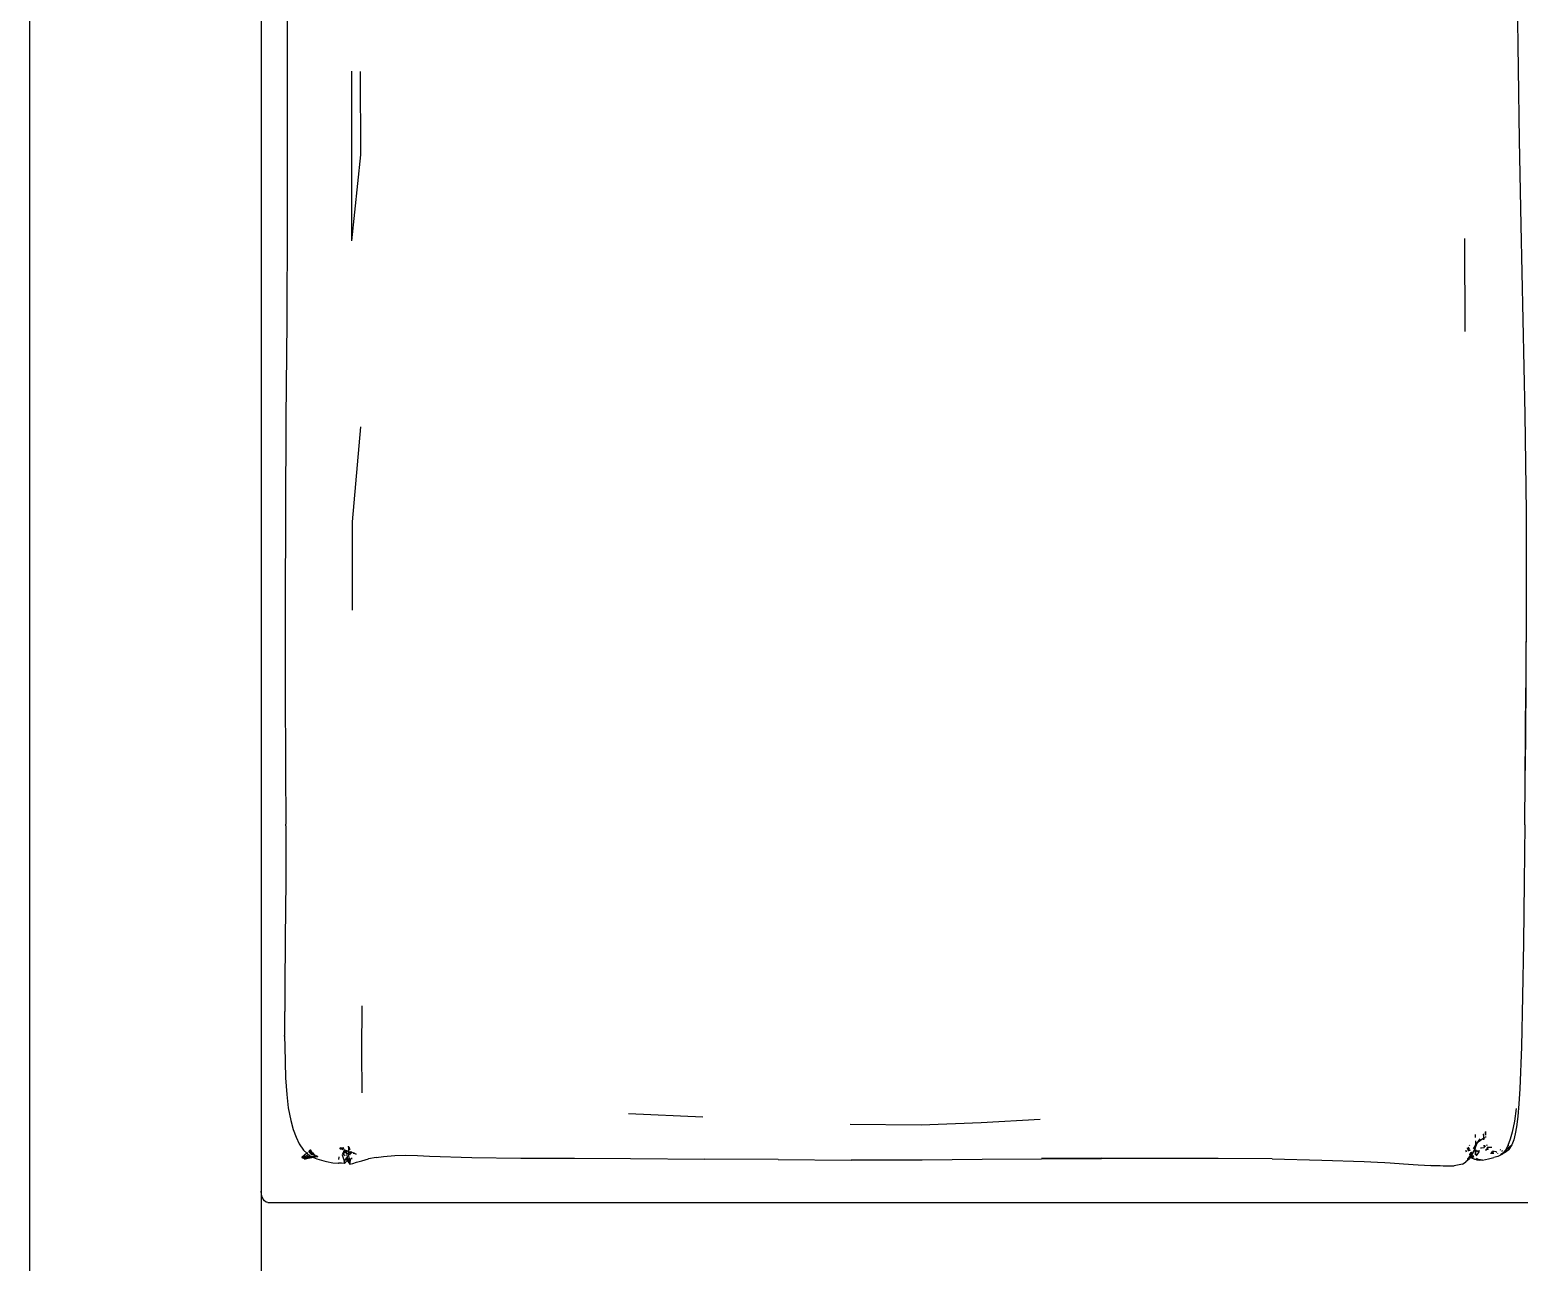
# Model space of a CAD drawing. Header units: millimetres. Extents: x -41292 to 298682, y -22072 to 33155.
# Drawn here: x 25145 to 26438, y -10591 to -9526 of the extents above; entities that cross this region are included whole.
import ezdxf

# ---------------------------------------------------------------- set-up
doc = ezdxf.new("R2010")
doc.units = ezdxf.units.MM
doc.layers.add('벽1', color=2, linetype='Continuous')

# ---------------------------------------------------------------- blocks, each defined once
blk = doc.blocks.new('rmfnasesx')
for p, q in [((52607.9, 1923), (52607.9, 7213)), ((52807.9, 7003.3), (52807.9, 4982.7)), ((52830.1, 6035.1), (52830.3, 5894.4)), ((53892.9, 6027), (53895, 5890.8)), ((52885.8, 5950.3), (52885.9, 5803.7)), ((52893.2, 5950.1), (52893.6, 5878.1)), ((52830.3, 5894.4), (52830.2, 5818.4)), ((53895, 5890.8), (53896.3, 5817.2)), ((52893.6, 5878.1), (52885.9, 5803.7)), ((52830.2, 5818.4), (52829.8, 5736)), ((53896.3, 5817.2), (53899.7, 5653.6)), ((53847.6, 5805.9), (53847.9, 5725.3)), ((52829.8, 5733.8), (52829.2, 5650.7)), ((52829.8, 5736), (52829.8, 5733.8)), ((52829.2, 5650.7), (52828.7, 5567.4)), ((52893.5, 5643.1), (52886.3, 5561.1)), ((53899.7, 5653.6), (53900.8, 5569.7)), ((52828.7, 5567.4), (52828.5, 5491.6)), ((53900.8, 5569.7), (53901, 5492.5)), ((52886.3, 5561.1), (52886.4, 5484.7)), ((52828.5, 5491.6), (52828.6, 5418.5)), ((53900.8, 5494.8), (53900.6, 5421)), ((53901, 5492.5), (53900.6, 5421)), ((53900.6, 5421), (53900.6, 5420.4)), ((52828.6, 5418.5), (52828.9, 5347.6)), ((53899.8, 5299.2), (53900.6, 5417.6)), ((53900.6, 5417.6), (53900, 5346)), ((53900.6, 5420.4), (53900.6, 5417.7)), ((53900.6, 5417.7), (53900.6, 5417.6)), ((52828.9, 5347.6), (52829.2, 5299.8)), ((52829.2, 5298.3), (52829.1, 5250.8)), ((52829.2, 5299), (52829.2, 5299.8)), ((52829.2, 5298.3), (52829.2, 5299)), ((53899.8, 5299.2), (53899.3, 5249.7)), ((52829.1, 5250.8), (52828.6, 5201.1)), ((53899.3, 5249.7), (53898.7, 5197.2)), ((52828.6, 5201.1), (52828.1, 5158.2)), ((53898.7, 5197.2), (53897.9, 5151.2)), ((52828.3, 5158.8), (52828, 5117.1)), ((52828.1, 5158.2), (52828, 5117.1)), ((53897.9, 5151.2), (53896.9, 5107.4)), ((52894.7, 5142.7), (52894.5, 5103.9)), ((52828, 5116.7), (52828, 5117.1)), ((52828, 5116.7), (52828.2, 5107.6)), ((52828.2, 5107.6), (52828.8, 5080.5)), ((52894.5, 5103.9), (52894.7, 5067.6)), ((53896.9, 5107.4), (53895.5, 5071.1)), ((52828.8, 5081.1), (52828.8, 5080.7)), ((52828.8, 5080.5), (52829.8, 5066.1)), ((52829.8, 5066.1), (52831.2, 5054.6)), ((53895.5, 5071.1), (53894.7, 5058)), ((52831.2, 5054.6), (52833.3, 5043.6)), ((53125.1, 5049.8), (53189.3, 5046.8)), ((53892.2, 5054.1), (53890.8, 5043.1)), ((53893.8, 5047.3), (53892.6, 5038.2)), ((53894.7, 5058), (53893.8, 5047.3)), ((52833.3, 5043.6), (52835.4, 5036.1)), ((52835.4, 5036.1), (52837.9, 5029.3)), ((53316.7, 5040.7), (53378.2, 5040.1)), ((53378.2, 5040.1), (53430, 5041.9)), ((53430, 5041.9), (53481, 5045)), ((53865.8, 5033.8), (53865.8, 5033.9)), ((53866, 5031.1), (53865.8, 5033.8)), ((53866.1, 5031.9), (53866.1, 5034.2)), ((53888.9, 5033.7), (53887.2, 5027.5)), ((53890.8, 5043.1), (53888.9, 5033.7)), ((53892.6, 5038.2), (53891.5, 5032.2)), ((52837.9, 5029.3), (52840.6, 5023.6)), ((52840.6, 5023.6), (52844.4, 5018.1)), ((52875.7, 5020), (52876.5, 5019.7)), ((52875.7, 5019.8), (52876.1, 5019.6)), ((52875.9, 5020.4), (52877.4, 5019.8)), ((52877.4, 5019.8), (52876.5, 5019.7)), ((52879.1, 5020.2), (52877.4, 5019.8)), ((52877.4, 5019.8), (52879.5, 5019.1)), ((52883.5, 5021.1), (52882.6, 5020.9)), ((52884.1, 5018.4), (52883.5, 5021.1)), ((52883.5, 5021.1), (52884.3, 5018.7)), ((52883.6, 5017.7), (52883.5, 5021.1)), ((53850.3, 5019.8), (53850.3, 5020)), ((53850.3, 5020), (53850.5, 5019.8)), ((53850.8, 5018.5), (53850.3, 5019.8)), ((53850.5, 5019.8), (53850.4, 5020.1)), ((53850.8, 5020.8), (53851.2, 5020.5)), ((53851.2, 5020.5), (53851.8, 5019.1)), ((53851.2, 5020.5), (53851.2, 5019.1)), ((53852.2, 5021.9), (53851.9, 5022.5)), ((53857.3, 5022.7), (53855.1, 5019.4)), ((53857.3, 5020.9), (53856.6, 5018.9)), ((53857.3, 5029.1), (53857.3, 5031.6)), ((53860.8, 5027.8), (53857.3, 5022.7)), ((53857.3, 5026.1), (53857.3, 5022.7)), ((53858.6, 5024.3), (53857.3, 5020.9)), ((53857.3, 5022.7), (53857.3, 5020.9)), ((53864.4, 5028.5), (53858.6, 5024.3)), ((53860.8, 5027.8), (53858.6, 5024.3)), ((53862.4, 5019.9), (53861.6, 5019.9)), ((53864.7, 5020.1), (53862.4, 5019.9)), ((53864.3, 5029.6), (53864.1, 5031.8)), ((53864.4, 5028.8), (53864.3, 5029.6)), ((53864.4, 5028.5), (53865.3, 5029.1)), ((53864.5, 5028.1), (53864.4, 5028.5)), ((53864.5, 5029.4), (53864.5, 5032.3)), ((53864.5, 5028.9), (53864.5, 5029.4)), ((53864.6, 5027.2), (53864.5, 5028.1)), ((53864.5, 5027), (53864.5, 5028.1)), ((53865, 5020.3), (53864.7, 5022.5)), ((53865.6, 5021.2), (53865.1, 5022.5)), ((53865.6, 5021.2), (53865.3, 5022.5)), ((53865.7, 5020.8), (53865.6, 5021.2)), ((53865.7, 5020.8), (53865.6, 5021.2)), ((53866.1, 5031.4), (53866.1, 5031.9)), ((53866.2, 5029.1), (53866.1, 5029.8)), ((53866.2, 5029.1), (53866.2, 5029.8)), ((53867.1, 5021.8), (53867, 5022.6)), ((53867.5, 5020.3), (53867.1, 5020.3)), ((53867.5, 5020.3), (53867.4, 5020.8)), ((53869.2, 5020.4), (53867.5, 5020.3)), ((53867.8, 5019), (53867.5, 5020.3)), ((53871.3, 5020.4), (53869.2, 5020.4)), ((53885.2, 5022.2), (53883, 5018)), ((53883, 5018), (53885.8, 5020.4)), ((53887.2, 5027.5), (53885.2, 5022.2)), ((53885.8, 5021.5), (53885.7, 5023)), ((53885.8, 5020.4), (53888.5, 5022.8)), ((53885.9, 5018.8), (53885.8, 5020.4)), ((53888.5, 5022.8), (53885.9, 5018.8)), ((53890.2, 5027.1), (53888.5, 5022.8)), ((53891.5, 5032.2), (53890.2, 5027.1)), ((52847.2, 5015.4), (52842.8, 5011.8)), ((52847.1, 5015.4), (52842.8, 5011.8)), ((52842.8, 5011.8), (52848.8, 5014)), ((52842.8, 5011.8), (52844.2, 5011.9)), ((52842.8, 5011.8), (52844.9, 5011)), ((52844.2, 5011.9), (52844.6, 5012)), ((52844.9, 5011), (52844.2, 5011.9)), ((52844.2, 5011.9), (52844.9, 5011)), ((52844.4, 5018.1), (52847.1, 5015.4)), ((52844.6, 5012), (52845.5, 5012.1)), ((52844.6, 5012), (52846.2, 5012)), ((52846.1, 5011.6), (52844.9, 5011)), ((52846, 5011.4), (52844.9, 5011)), ((52845.9, 5011.2), (52844.9, 5011)), ((52844.9, 5011), (52844.9, 5011)), ((52844.9, 5011), (52845.5, 5010.3)), ((52847.7, 5012.2), (52845.5, 5010.3)), ((52845.5, 5012.1), (52845.6, 5012.1)), ((52852.9, 5011.7), (52845.5, 5010.3)), ((52845.5, 5010.3), (52846.6, 5011.4)), ((52846.4, 5011.3), (52845.5, 5010.3)), ((52845.9, 5011.2), (52845.5, 5010.3)), ((52847.1, 5011.1), (52845.5, 5010.3)), ((52845.5, 5010.3), (52847, 5010.9)), ((52847, 5010.7), (52845.5, 5010.3)), ((52845.6, 5012.1), (52846, 5012.1)), ((52846, 5011.4), (52845.9, 5011.2)), ((52846.4, 5011.3), (52845.9, 5011.2)), ((52846.2, 5012.1), (52846, 5012.1)), ((52846.1, 5011.6), (52846, 5011.4)), ((52846.4, 5011.6), (52846, 5011.4)), ((52846.9, 5012.1), (52846.1, 5011.7)), ((52846.1, 5011.7), (52847, 5012.1)), ((52846.2, 5012), (52846.1, 5011.6)), ((52846.1, 5011.7), (52846.1, 5011.6)), ((52846.1, 5011.7), (52846.4, 5011.6)), ((52846.3, 5012.2), (52846.2, 5012)), ((52846.3, 5012.2), (52846.2, 5012.1)), ((52846.2, 5012), (52846.9, 5012.1)), ((52846.3, 5012.2), (52847.1, 5012.3)), ((52846.9, 5011.8), (52846.4, 5011.6)), ((52846.7, 5011.7), (52846.4, 5011.3)), ((52846.4, 5011.6), (52846.7, 5011.7)), ((52846.6, 5011.4), (52846.4, 5011.3)), ((52846.6, 5011.4), (52846.9, 5011.7)), ((52846.6, 5011.4), (52846.6, 5011.4)), ((52846.6, 5011.4), (52846.7, 5011.4)), ((52846.9, 5011.8), (52846.7, 5011.7)), ((52846.7, 5011.4), (52847, 5011.7)), ((52846.7, 5011.7), (52846.9, 5011.7)), ((52847.1, 5011.5), (52846.7, 5011.4)), ((52847.2, 5012.2), (52846.9, 5012.1)), ((52846.9, 5012.1), (52847, 5012.1)), ((52847.1, 5012.1), (52846.9, 5011.8)), ((52847.1, 5011.9), (52846.9, 5011.8)), ((52846.9, 5011.7), (52847.1, 5011.8)), ((52846.9, 5011.7), (52846.9, 5011.7)), ((52846.9, 5011.7), (52847, 5011.7)), ((52847, 5012.1), (52847.1, 5012.1)), ((52847, 5011.7), (52847.1, 5011.7)), ((52847.1, 5011.1), (52847, 5010.9)), ((52847, 5010.7), (52847.1, 5010.9)), ((52847, 5010.9), (52847, 5010.7)), ((52847, 5010.9), (52847.1, 5010.9)), ((52847, 5010.7), (52847.2, 5010.8)), ((52847.7, 5015.9), (52847.1, 5015.4)), ((52847.1, 5015.4), (52847.2, 5015.4)), ((52847.1, 5012.3), (52847.2, 5012.2)), ((52847.2, 5012.2), (52847.1, 5012.1)), ((52847.1, 5012.1), (52847.3, 5012.2)), ((52847.1, 5012.1), (52847.1, 5012.1)), ((52847.1, 5012.1), (52847.2, 5012.1)), ((52847.1, 5011.9), (52847.2, 5012)), ((52847.1, 5011.8), (52847.3, 5012)), ((52847.1, 5011.9), (52847.1, 5011.9)), ((52847.2, 5011.9), (52847.1, 5011.9)), ((52847.1, 5010.9), (52849.4, 5011.9)), ((52847.1, 5011.9), (52847.1, 5011.8)), ((52847.1, 5011.8), (52847.1, 5011.8)), ((52847.1, 5011.7), (52847.1, 5011.8)), ((52847.1, 5011.7), (52847.1, 5011.5)), ((52847.1, 5011.7), (52847.4, 5011.7)), ((52847.4, 5011.6), (52847.1, 5011.5)), ((52847.1, 5011.5), (52847.1, 5011.1)), ((52847.1, 5010.9), (52847.2, 5011.2)), ((52847.2, 5011.2), (52847.1, 5011.1)), ((52847.8, 5015.8), (52847.2, 5015.4)), ((52847.2, 5015.4), (52848.2, 5014.4)), ((52847.2, 5012.2), (52847.3, 5012.3)), ((52847.2, 5012.2), (52847.3, 5012.2)), ((52851.6, 5012.1), (52847.2, 5010.8)), ((52847.2, 5012), (52847.2, 5012.1)), ((52847.2, 5012.1), (52847.3, 5012.1)), ((52847.3, 5012), (52847.2, 5011.9)), ((52847.3, 5012), (52847.2, 5011.9)), ((52851.1, 5012), (52847.2, 5010.8)), ((52847.2, 5010.8), (52849.7, 5011.9)), ((52848.3, 5011.8), (52847.2, 5011.2)), ((52847.2, 5011.2), (52847.4, 5011.6)), ((52847.3, 5012.2), (52847.4, 5012.3)), ((52847.4, 5012.3), (52847.3, 5012.3)), ((52847.3, 5012.3), (52847.3, 5012.3)), ((52847.3, 5012.2), (52847.3, 5012.3)), ((52847.3, 5012.1), (52847.4, 5012.3)), ((52847.3, 5012.2), (52847.3, 5012.1)), ((52847.3, 5012.1), (52847.3, 5012.2)), ((52847.3, 5012.1), (52847.4, 5012.1)), ((52847.3, 5012.1), (52847.3, 5012)), ((52847.3, 5012), (52847.4, 5012.1)), ((52847.4, 5012.1), (52847.3, 5012.1)), ((52847.3, 5012.1), (52847.3, 5012.1)), ((52847.3, 5012.1), (52847.3, 5012.1)), ((52847.4, 5012.1), (52847.3, 5012.1)), ((52847.3, 5012.1), (52847.3, 5012.1)), ((52847.5, 5012), (52847.3, 5012)), ((52847.4, 5012.3), (52847.5, 5012.3)), ((52847.4, 5012.3), (52847.4, 5012.3)), ((52847.5, 5012.3), (52847.4, 5012.1)), ((52847.4, 5012.1), (52847.6, 5012.2)), ((52847.4, 5012.1), (52847.6, 5012.2)), ((52847.4, 5012.1), (52847.4, 5012.1)), ((52847.4, 5012.1), (52847.5, 5012)), ((52847.4, 5011.7), (52847.5, 5012)), ((52848.3, 5011.8), (52847.4, 5011.6)), ((52847.4, 5011.7), (52848.3, 5011.8)), ((52847.4, 5011.6), (52847.4, 5011.7)), ((52847.6, 5012.3), (52847.5, 5012.3)), ((52847.6, 5012.3), (52847.5, 5012.3)), ((52847.5, 5012.3), (52847.5, 5012.3)), ((52847.5, 5012), (52847.6, 5012.2)), ((52847.6, 5012), (52847.5, 5012)), ((52847.6, 5012.3), (52847.7, 5012.3)), ((52847.6, 5012.2), (52847.6, 5012.3)), ((52847.6, 5012.2), (52847.6, 5012.2)), ((52847.6, 5012.2), (52847.7, 5012.2)), ((52847.6, 5012.1), (52847.6, 5012)), ((52847.7, 5012.1), (52847.6, 5012.1)), ((52848.7, 5012.4), (52847.7, 5012.1)), ((52847.7, 5012.2), (52847.8, 5012.3)), ((52847.7, 5012.3), (52847.7, 5012.3)), ((52847.8, 5012.3), (52847.7, 5012.3)), ((52847.7, 5012.1), (52849, 5012.2)), ((52848.7, 5012.4), (52847.8, 5012.3)), ((52847.8, 5012.3), (52847.8, 5012.3)), ((52847.8, 5012.3), (52847.8, 5012.3)), ((52847.8, 5012.3), (52847.8, 5012.3)), ((52848.2, 5014.4), (52848.8, 5014)), ((52848.4, 5011.8), (52848.3, 5011.8)), ((52849, 5012.2), (52848.4, 5011.8)), ((52849.9, 5012.2), (52848.4, 5011.8)), ((52848.4, 5011.8), (52849.4, 5011.9)), ((52848.4, 5011.8), (52848.4, 5011.8)), ((52848.9, 5012.4), (52848.7, 5012.4)), ((52848.9, 5016.7), (52848.8, 5016.6)), ((52848.8, 5014), (52849.6, 5014.3)), ((52848.8, 5014), (52850.9, 5012.7)), ((52849.1, 5017), (52848.9, 5016.7)), ((52849, 5017), (52848.9, 5016.7)), ((52848.9, 5016.8), (52848.9, 5016.7)), ((52848.9, 5016.7), (52849.2, 5016.5)), ((52849.8, 5012.5), (52848.9, 5012.4)), ((52849.1, 5017), (52849, 5017)), ((52849, 5017), (52849, 5017)), ((52849, 5017), (52849.1, 5017)), ((52849.8, 5012.5), (52849, 5012.2)), ((52849, 5012.2), (52849.9, 5012.2)), ((52849.2, 5017.2), (52849.1, 5017)), ((52849.3, 5017.1), (52849.1, 5017)), ((52849.3, 5017.1), (52849.1, 5017)), ((52849.1, 5017), (52849.3, 5016.9)), ((52849.2, 5017.3), (52849.4, 5017.4)), ((52849.2, 5017.3), (52849.2, 5017.2)), ((52849.2, 5017.2), (52849.2, 5017.2)), ((52849.2, 5016.5), (52849.3, 5016.9)), ((52849.2, 5016.5), (52850, 5015.6)), ((52849.3, 5017.5), (52849.4, 5017.5)), ((52849.4, 5017.4), (52849.3, 5017.5)), ((52849.3, 5016.9), (52849.4, 5017.1)), ((52849.4, 5017.1), (52849.3, 5017.1)), ((52849.3, 5016.9), (52849.4, 5016.9)), ((52850, 5017.7), (52849.4, 5017.2)), ((52849.4, 5017.4), (52849.4, 5017.4)), ((52849.4, 5017.4), (52849.5, 5017.4)), ((52849.4, 5017.2), (52849.4, 5017.4)), ((52849.4, 5017.2), (52849.5, 5017.4)), ((52851.3, 5017.3), (52849.4, 5016.9)), ((52849.4, 5016.9), (52849.8, 5017.2)), ((52849.4, 5017.1), (52849.4, 5017.2)), ((52849.4, 5017.2), (52849.4, 5017.2)), ((52849.8, 5017.2), (52849.4, 5017.1)), ((52849.4, 5017.2), (52849.4, 5017.2)), ((52849.4, 5017.2), (52849.4, 5017.2)), ((52849.4, 5017.2), (52849.4, 5017.1)), ((52849.4, 5016.9), (52849.4, 5017.1)), ((52849.4, 5017.1), (52849.4, 5017.1)), ((52849.4, 5011.9), (52850.2, 5012.2)), ((52849.4, 5011.9), (52849.7, 5011.9)), ((52850.3, 5018.1), (52849.5, 5017.4)), ((52849.5, 5017.4), (52849.6, 5017.8)), ((52849.5, 5017.4), (52850, 5017.7)), ((52850.3, 5018.1), (52849.7, 5018)), ((52849.7, 5011.9), (52849.8, 5011.9)), ((52850.3, 5018.5), (52849.8, 5018.1)), ((52849.8, 5017.2), (52850.9, 5017.8)), ((52851.2, 5017.4), (52849.8, 5017.2)), ((52850.2, 5012.6), (52849.8, 5012.5)), ((52849.8, 5011.9), (52850.4, 5012.2)), ((52849.8, 5011.9), (52851.1, 5012)), ((52850.5, 5012.3), (52849.9, 5012.2)), ((52849.9, 5012.2), (52850.2, 5012.2)), ((52850.5, 5018.2), (52850, 5017.7)), ((52850, 5017.7), (52850.6, 5018.1)), ((52850.2, 5015.7), (52850, 5015.6)), ((52850.2, 5015.7), (52850, 5015.6)), ((52850, 5015.6), (52850, 5015.6)), ((52850, 5015.6), (52850.2, 5015.4)), ((52851.2, 5016.6), (52850.2, 5015.7)), ((52850.2, 5015.4), (52850.7, 5016)), ((52850.7, 5016), (52850.2, 5015.7)), ((52850.2, 5015.4), (52850.4, 5015.3)), ((52850.3, 5012.6), (52850.2, 5012.6)), ((52850.2, 5012.2), (52850.5, 5012.3)), ((52850.2, 5012.2), (52850.4, 5012.2)), ((52850.5, 5018.3), (52850.3, 5018.1)), ((52850.5, 5018.2), (52850.3, 5018.1)), ((52850.3, 5012.6), (52850.9, 5012.7)), ((52850.7, 5012.6), (52850.3, 5012.6)), ((52850.4, 5015.3), (52850.9, 5016.1)), ((52850.4, 5015.3), (52850.6, 5015)), ((52850.4, 5012.2), (52850.5, 5012.2)), ((52850.5, 5018.2), (52850.5, 5018.2)), ((52850.5, 5018.2), (52850.5, 5018.2)), ((52850.5, 5012.3), (52851.1, 5012.6)), ((52850.5, 5012.2), (52850.9, 5012.4)), ((52850.9, 5012.4), (52850.5, 5012.3)), ((52850.5, 5012.2), (52851.6, 5012.3)), ((52850.6, 5015), (52852.1, 5016.4)), ((52850.6, 5015), (52850.7, 5015)), ((52850.6, 5014.7), (52850.8, 5014.8)), ((52850.7, 5016), (52851.2, 5016.6)), ((52850.7, 5015), (52852.4, 5016.1)), ((52850.9, 5016.1), (52850.7, 5016)), ((52850.7, 5015), (52850.8, 5014.8)), ((52851, 5012.6), (52850.7, 5012.6)), ((52850.8, 5014.8), (52851.1, 5014.7)), ((52850.8, 5014.8), (52851, 5014.7)), ((52850.9, 5016.1), (52851.2, 5016.6)), ((52851.9, 5016.6), (52850.9, 5016.1)), ((52850.9, 5012.7), (52851, 5012.6)), ((52850.9, 5012.7), (52851.5, 5012.7)), ((52850.9, 5012.4), (52851.2, 5012.5)), ((52851, 5014.7), (52851.1, 5014.5)), ((52851, 5014.7), (52851.1, 5014.7)), ((52851.1, 5012.6), (52851, 5012.6)), ((52851.1, 5014.7), (52852.6, 5015.9)), ((52851.1, 5014.7), (52851.6, 5014.6)), ((52851.1, 5012.6), (52851.5, 5012.7)), ((52851.1, 5012.6), (52851.1, 5012.6)), ((52851.1, 5012.6), (52851.1, 5012.6)), ((52851.2, 5012.6), (52851.1, 5012.6)), ((52851.1, 5012.6), (52851.1, 5012.6)), ((52851.1, 5012.6), (52851.2, 5012.5)), ((52851.7, 5012.2), (52851.1, 5012)), ((52851.1, 5012), (52851.6, 5012.1)), ((52851.2, 5016.6), (52851.4, 5017.2)), ((52851.9, 5012.6), (52851.2, 5012.5)), ((52851.3, 5012.6), (52851.2, 5012.6)), ((52851.2, 5012.6), (52851.2, 5012.5)), ((52851.8, 5012.6), (52851.2, 5012.5)), ((52851.2, 5012.5), (52851.6, 5012.3)), ((52851.3, 5014.5), (52851.6, 5014.6)), ((52851.4, 5012.7), (52851.3, 5012.6)), ((52851.6, 5014.6), (52851.4, 5014.4)), ((52851.6, 5012.7), (52851.4, 5012.7)), ((52851.9, 5014.6), (52851.5, 5014.4)), ((52851.5, 5012.7), (52851.6, 5012.7)), ((52851.5, 5012.7), (52851.5, 5012.7)), ((52853, 5015.4), (52851.6, 5014.6)), ((52851.6, 5014.6), (52851.9, 5014.6)), ((52851.7, 5012.7), (52851.6, 5012.7)), ((52851.6, 5012.7), (52851.6, 5012.7)), ((52851.6, 5012.3), (52851.7, 5012.2)), ((52851.6, 5012.3), (52851.9, 5012.3)), ((52851.9, 5012.1), (52851.6, 5012.1)), ((52851.6, 5012.1), (52852, 5012.1)), ((52851.7, 5012.7), (52851.7, 5012.7)), ((52851.9, 5012.3), (52851.7, 5012.2)), ((52851.7, 5012.2), (52851.9, 5012.1)), ((52853.2, 5015.1), (52851.9, 5014.6)), ((52851.9, 5014.6), (52853.1, 5014.3)), ((52852.2, 5012.4), (52851.9, 5012.3)), ((52852.3, 5012.3), (52851.9, 5012.1)), ((52851.9, 5012.3), (52852.2, 5012.3)), ((52851.9, 5012.1), (52852, 5012.1)), ((52852, 5012.1), (52856.6, 5012.5)), ((52852, 5012.1), (52852.9, 5011.7)), ((52852.4, 5014.1), (52853.1, 5014.3)), ((52852.5, 5012.3), (52856.6, 5012.5)), ((52853.1, 5014.3), (52852.6, 5014)), ((52853.2, 5012.5), (52852.7, 5012.4)), ((52856.6, 5012.5), (52852.9, 5011.7)), ((52852.9, 5011.7), (52856, 5010.5)), ((52853.2, 5012.5), (52853, 5012.5)), ((52853.1, 5014.3), (52853.1, 5013.9)), ((52853.1, 5014.3), (52853.4, 5013.8)), ((52853.1, 5014.3), (52853.9, 5014)), ((52855.3, 5013.2), (52853.2, 5012.5)), ((52856.6, 5012.5), (52853.2, 5012.5)), ((52853.9, 5014), (52853.4, 5013.8)), ((52853.4, 5013.8), (52853.4, 5013.8)), ((52853.4, 5013.8), (52853.4, 5013.8)), ((52853.8, 5012.9), (52853.6, 5012.8)), ((52853.8, 5013.7), (52854.1, 5013.8)), ((52854.2, 5013.8), (52853.8, 5013.6)), ((52853.9, 5012.9), (52853.8, 5012.9)), ((52854.1, 5014), (52853.9, 5014)), ((52853.9, 5014), (52854.1, 5013.8)), ((52853.9, 5012.9), (52854.1, 5013)), ((52853.9, 5012.9), (52853.9, 5012.9)), ((52854.1, 5013.8), (52854.3, 5013.9)), ((52854.1, 5013.8), (52854.2, 5013.8)), ((52854.3, 5013.9), (52854.2, 5013.8)), ((52854.2, 5013.8), (52854.5, 5013.6)), ((52854.6, 5013.4), (52854.6, 5013.5)), ((52855.1, 5013.3), (52855.3, 5013.2)), ((52855.3, 5013.2), (52856.6, 5012.5)), ((52855.5, 5013.2), (52855.3, 5013.2)), ((52856, 5010.5), (52862, 5008.9)), ((52862, 5008.9), (52864.2, 5008.4)), ((52864.2, 5008.4), (52869.7, 5007.1)), ((52869.7, 5007.1), (52874.9, 5006.8)), ((52874.6, 5007), (52876.4, 5007.3)), ((52875.5, 5006.9), (52874.6, 5007)), ((52875.5, 5006.9), (52874.9, 5006.8)), ((52875, 5010), (52875.1, 5012.2)), ((52875.1, 5012.2), (52875.1, 5012.3)), ((52876.1, 5019.6), (52875.5, 5019.5)), ((52876.8, 5007.2), (52875.5, 5006.9)), ((52879.8, 5006.7), (52875.5, 5006.9)), ((52876.5, 5019.7), (52876.1, 5019.6)), ((52876.1, 5019.6), (52876.9, 5019)), ((52876.5, 5019.7), (52878.4, 5018.7)), ((52878.1, 5015), (52877.7, 5014.1)), ((52877.7, 5014.1), (52879.2, 5009.8)), ((52878.9, 5016.7), (52878.1, 5015)), ((52880.3, 5013.2), (52878.1, 5015)), ((52879.3, 5017.5), (52878.9, 5016.7)), ((52878.9, 5016.7), (52880.2, 5016.2)), ((52879.2, 5014.3), (52879.4, 5016.1)), ((52879.2, 5009.8), (52879.4, 5008.9)), ((52879.6, 5018.1), (52879.3, 5017.5)), ((52879.3, 5017.5), (52880.7, 5016.7)), ((52881.3, 5011.2), (52879.4, 5008.9)), ((52879.4, 5008.9), (52881.4, 5010.7)), ((52879.4, 5008.9), (52879.4, 5008.7)), ((52879.7, 5007.9), (52879.4, 5008.7)), ((52879.4, 5008.7), (52879.6, 5007.9)), ((52879.7, 5018.3), (52879.6, 5018.1)), ((52879.6, 5018.1), (52880.1, 5017.8)), ((52880.2, 5016.2), (52879.6, 5016.2)), ((52879.6, 5007.9), (52879.7, 5007.9)), ((52879.6, 5007.9), (52879.8, 5006.7)), ((52879.7, 5018.3), (52883.4, 5017.3)), ((52879.7, 5018.3), (52880.1, 5017.8)), ((52879.8, 5006.7), (52879.7, 5007.9)), ((52879.8, 5006.7), (52882.2, 5009.2)), ((52880.1, 5017.8), (52882.2, 5016.7)), ((52880.1, 5017.8), (52881.2, 5016.3)), ((52881.2, 5016.3), (52880.2, 5016.2)), ((52880.2, 5016.2), (52881.2, 5015.8)), ((52881.2, 5016.3), (52881.3, 5016.1)), ((52881.3, 5016.3), (52881.2, 5016.3)), ((52881.3, 5016.3), (52881.5, 5016.2)), ((52881.3, 5016.1), (52881.3, 5016.3)), ((52881.3, 5016.1), (52881.3, 5016.1)), ((52881.3, 5016.1), (52881.4, 5015.7)), ((52881.8, 5011.7), (52881.3, 5011.2)), ((52881.3, 5011.2), (52881.3, 5011.4)), ((52881.4, 5010.7), (52881.3, 5011.2)), ((52881.4, 5015.7), (52883.6, 5014.8)), ((52881.4, 5015.7), (52882.2, 5012.1)), ((52881.8, 5011.7), (52881.4, 5010.7)), ((52881.5, 5010.6), (52881.4, 5010.7)), ((52881.8, 5011.7), (52881.9, 5011.5)), ((52881.9, 5011.3), (52881.8, 5011.7)), ((52882.2, 5012.1), (52882.2, 5011.3)), ((52882.2, 5011.3), (52883.5, 5009.9)), ((52882.2, 5011.3), (52882.2, 5010.3)), ((52883.3, 5009.8), (52882.2, 5010.3)), ((52882.2, 5010.3), (52882.2, 5009.2)), ((52883.3, 5009.8), (52882.2, 5009.2)), ((52882.2, 5009.2), (52884.4, 5005.9)), ((52883.3, 5017.7), (52883.6, 5017.7)), ((52883.5, 5009.9), (52883.3, 5009.8)), ((52883.8, 5009.6), (52883.3, 5009.8)), ((52883.8, 5010), (52883.5, 5009.9)), ((52883.5, 5009.9), (52883.8, 5009.6)), ((52883.6, 5017.5), (52883.6, 5017.7)), ((52883.6, 5017.7), (52883.7, 5017.6)), ((52883.6, 5014.8), (52883.6, 5017.2)), ((52883.6, 5014.8), (52884.6, 5014.4)), ((52883.8, 5010), (52883.6, 5014.8)), ((52884.8, 5010.5), (52883.8, 5010)), ((52883.8, 5009.6), (52883.8, 5010)), ((52884.4, 5005.9), (52883.8, 5009.6)), ((52884.6, 5016.2), (52884.1, 5016.1)), ((52884.6, 5016.2), (52884.4, 5017)), ((52884.8, 5010.5), (52884.4, 5005.9)), ((52885.1, 5016.4), (52884.6, 5016.2)), ((52885, 5014.7), (52884.6, 5016.2)), ((52885, 5016.9), (52885.1, 5016.4)), ((52885.9, 5016.6), (52885.1, 5016.4)), ((52885.1, 5016.4), (52885.6, 5015.1)), ((52886, 5010.2), (52885.7, 5011.3)), ((52886.1, 5010.2), (52886, 5011.6)), ((52886.2, 5015.6), (52886.2, 5016.5)), ((52886.8, 5016.4), (52887.1, 5016.2)), ((52886.9, 5006.5), (52890.2, 5007.6)), ((52887.2, 5016.2), (52889.8, 5014.7)), ((52889.8, 5014.7), (52887.3, 5015.3)), ((52890.2, 5007.6), (52894.8, 5009)), ((52894.8, 5009), (52900.4, 5010.5)), ((52907.1, 5011.8), (52900.4, 5010.5)), ((52907.1, 5011.8), (52913.4, 5012.7)), ((52913.4, 5012.7), (52923.2, 5013.5)), ((52923.2, 5013.5), (52932.8, 5013.7)), ((52932.8, 5013.7), (52942.8, 5013.4)), ((52942.8, 5013.4), (52953.2, 5012.9)), ((52953.2, 5012.9), (52989.9, 5011.9)), ((52989.9, 5011.9), (53032.3, 5011.3)), ((53032.3, 5011.3), (53078.6, 5011.1)), ((53078.6, 5011.1), (53127, 5010.8)), ((53127, 5010.8), (53191.1, 5010.4)), ((53254.6, 5009.9), (53191.1, 5010.4)), ((53254.6, 5009.9), (53317.5, 5009.6)), ((53317.5, 5009.6), (53329.2, 5009.7)), ((53317.7, 5009.7), (53329.2, 5009.7)), ((53329.2, 5009.7), (53379, 5009.8)), ((53379, 5009.8), (53430.8, 5010.2)), ((53430.8, 5010.2), (53482.1, 5010.7)), ((53482.1, 5010.7), (53507.1, 5011)), ((53533.8, 5011.2), (53482.2, 5011)), ((53482.2, 5011), (53507.1, 5011)), ((53507.1, 5011), (53533.8, 5011.2)), ((53507.1, 5011), (53534, 5010.9)), ((53634.8, 5010.9), (53534, 5010.9)), ((53681.4, 5010.6), (53634.8, 5010.9)), ((53681.4, 5010.6), (53724.4, 5009.6)), ((53724.4, 5009.6), (53760.9, 5008.3)), ((53760.9, 5008.3), (53772.4, 5007.8)), ((53772.4, 5007.8), (53778.9, 5007.5)), ((53778.9, 5007.5), (53783.4, 5007.1)), ((53778.9, 5007.5), (53783.5, 5007.2)), ((53783.4, 5007.1), (53794.9, 5006.3)), ((53846, 5005.9), (53848.9, 5008)), ((53852.1, 5010.7), (53848.9, 5008)), ((53849.2, 5017.1), (53849.1, 5018.2)), ((53849.3, 5016.3), (53849.2, 5017.1)), ((53850.2, 5010.3), (53850.1, 5010.4)), ((53852.5, 5013.4), (53850.2, 5010.3)), ((53850.8, 5018.6), (53850.5, 5019.8)), ((53850.5, 5019.8), (53851.2, 5019.1)), ((53851.2, 5019.1), (53850.8, 5018.6)), ((53850.8, 5018.6), (53850.8, 5018.5)), ((53850.8, 5018.5), (53850.8, 5018.4)), ((53851.2, 5017.2), (53850.8, 5018.4)), ((53851.3, 5017.2), (53851.1, 5017.9)), ((53851.5, 5019.5), (53851.2, 5019.1)), ((53851.8, 5019), (53851.5, 5019.5)), ((53851.7, 5018.6), (53851.5, 5019.5)), ((53851.8, 5019.1), (53851.8, 5019.1)), ((53852, 5017.6), (53851.9, 5017.9)), ((53852, 5014.7), (53852.2, 5014.2)), ((53852.4, 5017.8), (53852.1, 5018.3)), ((53852.1, 5014.8), (53852.2, 5014.2)), ((53852.9, 5012.3), (53852.1, 5010.7)), ((53852.2, 5018.4), (53852.4, 5017.9)), ((53852.4, 5017.9), (53852.2, 5018.4)), ((53852.5, 5013.5), (53852.2, 5014.2)), ((53852.2, 5014.2), (53852.8, 5013.8)), ((53852.8, 5013.8), (53852.5, 5013.5)), ((53852.5, 5013.4), (53852.5, 5013.5)), ((53852.9, 5012.3), (53852.5, 5013.4)), ((53853, 5014), (53852.6, 5015.5)), ((53853, 5014), (53852.8, 5013.8)), ((53852.8, 5013.8), (53853.3, 5013.4)), ((53853.7, 5013.6), (53852.9, 5012.3)), ((53853.1, 5011.9), (53852.9, 5012.3)), ((53853.2, 5016.1), (53853, 5016.2)), ((53853.7, 5014.9), (53853, 5014)), ((53853, 5014), (53853.7, 5013.6)), ((53853.1, 5016.4), (53853.6, 5015.4)), ((53853.2, 5016.1), (53853.1, 5016.3)), ((53853.1, 5011.9), (53856.4, 5010.3)), ((53854.3, 5011.5), (53853.1, 5011.9)), ((53854, 5015.3), (53853.2, 5016.5)), ((53853.7, 5014.9), (53853.2, 5016.1)), ((53853.6, 5015.4), (53853.2, 5016.1)), ((53853.7, 5015), (53853.6, 5015.4)), ((53856.6, 5018.9), (53853.7, 5013.6)), ((53854, 5015.3), (53853.7, 5015)), ((53853.7, 5015), (53853.7, 5014.9)), ((53853.7, 5013.6), (53854.5, 5013.1)), ((53853.7, 5013.2), (53854.8, 5012.4)), ((53854.5, 5015.9), (53854, 5015.3)), ((53854.5, 5013.1), (53854.2, 5013.7)), ((53854.5, 5013.1), (53854.3, 5013.7)), ((53855.7, 5012.4), (53854.3, 5011.5)), ((53856.6, 5018.9), (53854.5, 5015.9)), ((53854.8, 5012.4), (53854.5, 5013.1)), ((53854.5, 5013.1), (53854.5, 5013.1)), ((53854.5, 5013.1), (53855.7, 5012.4)), ((53855.7, 5012.4), (53855, 5013.5)), ((53858.2, 5009.8), (53856.4, 5010.3)), ((53856.4, 5010.3), (53858.8, 5009.8)), ((53859.8, 5009.9), (53856.4, 5010.3)), ((53857.3, 5014.2), (53857.3, 5018.5)), ((53857.3, 5014.2), (53857.6, 5017.1)), ((53858.4, 5014.1), (53857.3, 5014.2)), ((53857.6, 5017.4), (53857.6, 5018.3)), ((53859.8, 5017.2), (53857.6, 5017.4)), ((53857.6, 5017.1), (53857.6, 5017.4)), ((53860.1, 5016.7), (53857.6, 5017.1)), ((53858.4, 5014.1), (53857.6, 5012.9)), ((53859.8, 5009.9), (53858.1, 5010.9)), ((53858.2, 5009.8), (53858.8, 5009.8)), ((53860.1, 5016.7), (53858.4, 5014.1)), ((53858.8, 5009.8), (53860.5, 5009.4)), ((53858.8, 5009.8), (53860.1, 5009.7)), ((53863.2, 5009.4), (53859.8, 5009.9)), ((53860.1, 5009.7), (53859.8, 5009.9)), ((53860.2, 5016.9), (53860.1, 5016.7)), ((53860.5, 5009.4), (53860.1, 5009.7)), ((53860.1, 5009.7), (53863.2, 5009.4)), ((53860.4, 5017.1), (53860.3, 5017.1)), ((53863.2, 5009.4), (53860.5, 5009.4)), ((53860.7, 5017.3), (53860.6, 5017.8)), ((53863.2, 5009.4), (53868.4, 5010.5)), ((53866.1, 5018.3), (53866.5, 5017.7)), ((53866.5, 5017.7), (53866.2, 5018.6)), ((53866.9, 5018), (53866.5, 5019)), ((53867.1, 5019.2), (53866.6, 5019.3)), ((53867.1, 5019.2), (53866.7, 5019.4)), ((53867.9, 5018.7), (53867.1, 5019.2)), ((53867.8, 5019), (53867.1, 5019.2)), ((53867.7, 5018.4), (53867.9, 5018.7)), ((53867.9, 5018.7), (53867.8, 5019)), ((53868.5, 5018.9), (53867.8, 5019)), ((53867.8, 5018.5), (53867.9, 5018.7)), ((53867.9, 5018.5), (53867.9, 5018.7)), ((53868.4, 5010.5), (53873, 5011.7)), ((53873.1, 5015.1), (53870.2, 5015.1)), ((53873.1, 5015.1), (53871.1, 5016.3)), ((53872.8, 5016.4), (53871.4, 5016.7)), ((53872.8, 5016.4), (53871.4, 5016.6)), ((53875.1, 5016.7), (53871.9, 5017.2)), ((53872.8, 5016.4), (53871.9, 5017.2)), ((53876.6, 5012.6), (53873, 5011.7)), ((53875.7, 5016.2), (53875.1, 5016.7)), ((53876.5, 5015.3), (53876.4, 5015.5)), ((53880, 5014.5), (53876.6, 5012.6)), ((53879, 5018), (53878.5, 5018.4)), ((53880.8, 5015.4), (53878.8, 5014)), ((53879.5, 5014.3), (53880.2, 5014.7)), ((53880, 5017.2), (53879.7, 5017.5)), ((53880.4, 5017.6), (53880, 5017.2)), ((53880, 5014.5), (53880.8, 5015.1)), ((53880.2, 5014.7), (53880, 5014.5)), ((53880.8, 5015.4), (53880.2, 5014.7)), ((53880.2, 5014.7), (53880.8, 5015.1)), ((53882.8, 5017.7), (53880.8, 5015.4)), ((53882.7, 5016.7), (53880.8, 5015.4)), ((53880.8, 5015.1), (53882.7, 5016.5)), ((53880.8, 5015.1), (53882.6, 5016.2)), ((53885.9, 5018.8), (53882.6, 5016.2)), ((53882.6, 5016.2), (53882.7, 5016.5)), ((53882.7, 5016.5), (53885.9, 5018.8)), ((53885.9, 5018.8), (53882.7, 5016.7)), ((53882.7, 5016.7), (53882.8, 5017.7)), ((53882.7, 5016.5), (53882.7, 5016.7)), ((53883, 5018), (53882.8, 5017.7)), ((53882.8, 5017.7), (53882.8, 5017.9)), ((52884.4, 5005.9), (52886.9, 5006.5)), ((53794.9, 5006.3), (53807.6, 5005.5)), ((53807.6, 5005.5), (53818.5, 5005)), ((53818.3, 5005.1), (53826.6, 5004.8)), ((53818.5, 5005), (53826.6, 5004.8)), ((53826.6, 5004.8), (53829.1, 5004.7)), ((53829.1, 5004.7), (53829.3, 5004.7)), ((53829.3, 5004.7), (53838.6, 5004.6)), ((53846, 5005.9), (53838.6, 5004.6)), ((52808.1, 4980.2), (52807.9, 4982.7)), ((52807.9, 4982.7), (52807.9, 4873)), ((52808.7, 4977.9), (52808.1, 4980.2)), ((52809.6, 4975.9), (52808.7, 4977.9)), ((52810.7, 4974.3), (52809.6, 4975.9)), ((52812, 4973.3), (52810.7, 4974.3)), ((52813.4, 4973), (52812, 4973.3)), ((52813.4, 4973), (53902.4, 4973))]:
    blk.add_line(p, q)

msp = doc.modelspace()

# ---------------------------------------------------------------- linework, layer by layer
at = {"layer": '벽1'}
for p, q in [((25144.67, -13589.42), (25144.67, -8299.42)), ((25344.67, -13389.42), (25344.67, -8499.42))]:
    msp.add_line(p, q, dxfattribs=at)

# ---------------------------------------------------------------- block references
msp.add_blockref('rmfnasesx', (-27463.27, -15512.43))

doc.saveas('drawing.dxf')
